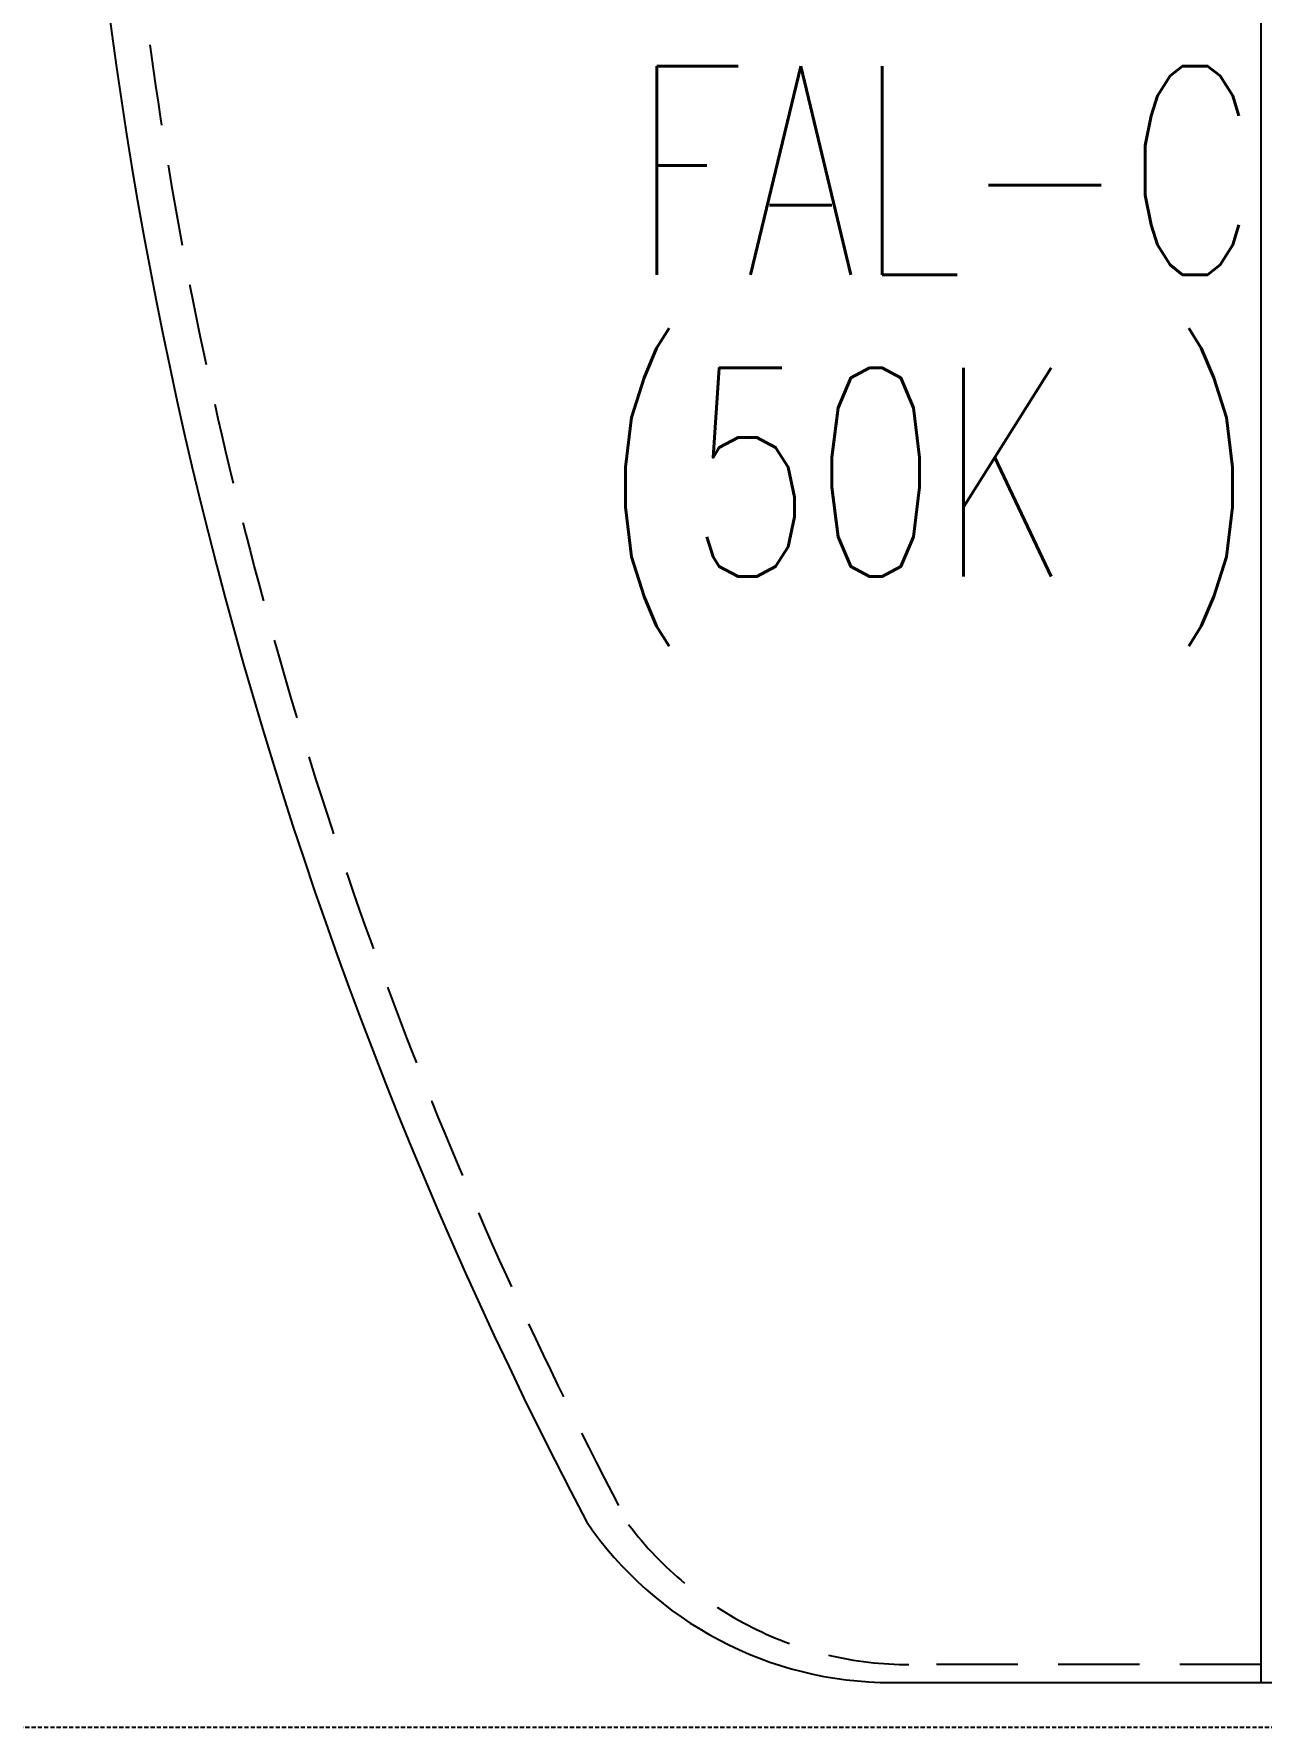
# Model space of a CAD drawing. Extents: x 0 to 160756, y 0 to 229247.
# Drawn here: x 54970 to 55705, y 73050 to 74065 of the extents above; entities that cross this region are included whole.
import ezdxf
from ezdxf.enums import TextEntityAlignment as Align
from ezdxf.xclip import XClip

# ---------------------------------------------------------------- set-up
doc = ezdxf.new("R2010")
doc.units = 0
doc.header["$LTSCALE"] = 10
doc.header["$XCLIPFRAME"] = 2
doc.linetypes.add('H12設備棟3F$0$HIDDEN', pattern=[0.375, 0.25, -0.125])
doc.linetypes.add('XCM7Q30CDA-200K$0$xCUP-L40-M03-HVAC-EQ$0$HIDDEN', pattern=[0.375, 0.25, -0.125])
doc.layers.add('H12設備棟3F$0$ARC-BEAM', color=252, linetype='H12設備棟3F$0$HIDDEN')
doc.layers.add('XCM7Q30CDA-200K$0$UER-FUTUER', color=9, linetype='Continuous')
doc.styles.add('XCM7Q30CDA-200K$0$aa-txt', font='simplex.shx', dxfattribs={"width": 0.8, "bigfont": 'chineset.shx'})

# ---------------------------------------------------------------- blocks, each defined once
blk = doc.blocks.new('H12設備棟3F')
at = {"layer": 'H12設備棟3F$0$ARC-BEAM'}
blk.add_line((54410.2, 73050.3), (58435.2, 73050.3), dxfattribs=at)
blk = doc.blocks.new('XCM7Q30CDA-200K$0$A$C78f448f2')
for p, q in [((2500, 938.72), (2500, 3336.21)), ((2500, 938.72), (0, 938.72)), ((2500, 733.72), (2500, 938.72))]:
    blk.add_line(p, q)
at = {"linetype": 'XCM7Q30CDA-200K$0$xCUP-L40-M03-HVAC-EQ$0$HIDDEN', "ltscale": 18}
blk.add_line((2490, 938.72), (2490, 743.72), dxfattribs=at)
for centre, radius, start, end in [((2295, 743.72), 195, 306.99314, 0), ((1250, 2778.72), 2480, 242.05112, 297.94888)]:
    blk.add_arc(centre, radius, start, end, dxfattribs=at)
for centre, radius, start, end in [((2295, 733.72), 205, 304.37685, 0), ((1250, 2778.72), 2500, 242.33507, 297.66493)]:
    blk.add_arc(centre, radius, start, end)
blk = doc.blocks.new('XCM7Q30CDA-200K')
at = {"layer": 'XCM7Q30CDA-200K$0$UER-FUTUER', "xscale": 1.08, "yscale": 1.08, "zscale": 1.08, "rotation": 270}
blk.add_blockref('XCM7Q30CDA-200K$0$A$C78f448f2', (54691.6, 75777), dxfattribs=at)
at = {"layer": 'XCM7Q30CDA-200K$0$UER-FUTUER', "style": 'XCM7Q30CDA-200K$0$aa-txt', "width": 0.7}
blk.add_text('FAL-CDA-RT-102', height=125, dxfattribs=at).set_placement((55328.4, 73920.4))
blk.add_text('(50K )', height=125, dxfattribs=at).set_placement((55506.5, 73793.1), align=Align.MIDDLE)

msp = doc.modelspace()

# ---------------------------------------------------------------- block references
msp.add_blockref('XCM7Q30CDA-200K', (0, 0))
ref = msp.add_blockref('H12設備棟3F', (0, 0))
XClip(ref).set_block_clipping_path([(52480.8428845762, 60066.8604644329), (84559.6547477046, 105824.4625800119)])

doc.saveas('drawing.dxf')
